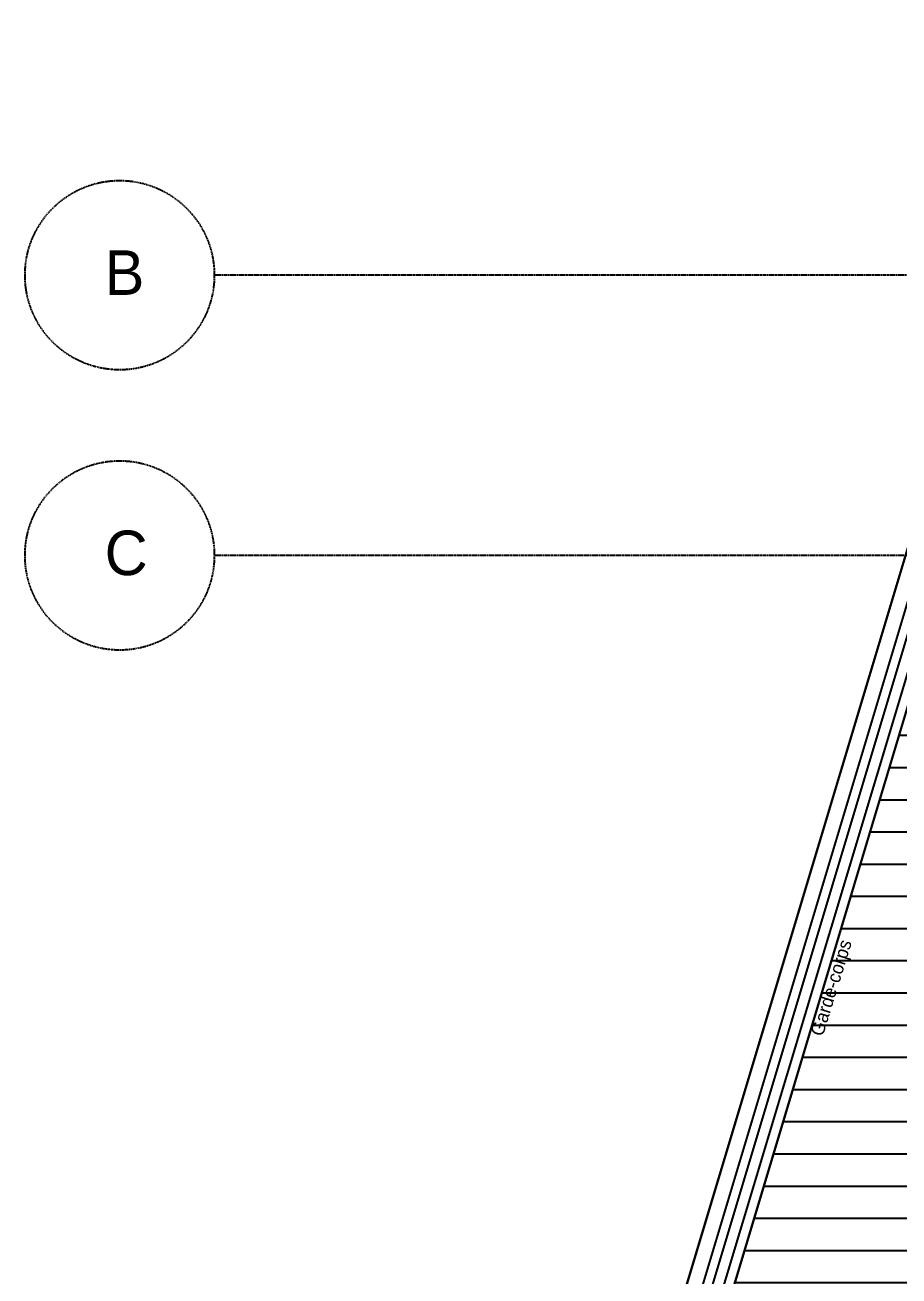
# Model space of a CAD drawing. Extents: x -2932 to 12371, y 2178 to 6224.
# Drawn here: x 2861 to 3323, y 3763 to 4424 of the extents above; entities that cross this region are included whole.
import ezdxf

# ---------------------------------------------------------------- set-up
doc = ezdxf.new("R2010")
doc.units = 0
doc.linetypes.add('Style de ligne -1', pattern=[0.41664, 0.20828, -0.20836])
for name, color, linetype in [('B amÈnagement intÈrieur_Hatch', 252, 'Continuous'), ('B aménagement intérieur', 252, 'Continuous'), ('B Général', 252, 'Continuous'), ('C ANNOTATIONS-axes horizontaux', 252, 'Style de ligne -1')]:
    doc.layers.add(name, color=color, linetype=linetype)
doc.layers.add('prlm-ZEROPLOT', color=254, linetype='Continuous', plot=False)
doc.styles.add('Eurostile', font='')
doc.styles.get('Eurostile').set_extended_font_data('Eurostile')

msp = doc.modelspace()

# ---------------------------------------------------------------- hatches: boundary and pattern name
at = {"layer": 'B amÈnagement intÈrieur_Hatch', "linetype": 'Continuous'}
h = msp.add_hatch(dxfattribs=at)
h.set_pattern_fill('H_BARDAGE V 150', color=256, angle=90, style=0, pattern_type=2)
h.set_pattern_definition([(180, (3342.975, 3912.389), (1e-15, 17), [])])
h.paths.add_polyline_path([(3173.03, 3550.389), (3512.92, 3550.389), (3512.92, 4282.389), (3392.761, 4282.389)])

# ---------------------------------------------------------------- linework, layer by layer
at = {"layer": 'B aménagement intérieur', "linetype": 'Continuous', "flags": 128}
msp.add_lwpolyline([(3173.03, 3550.389), (3512.92, 3550.389), (3512.92, 4282.389), (3392.761, 4282.389)], close=True, dxfattribs=at)
at = {"layer": 'B Général', "linetype": 'Continuous'}
msp.add_line((3333.906, 4169.798), (3147.972, 3550.389), dxfattribs=at)
at = {"layer": 'B Général', "linetype": 'Continuous', "flags": 128}
for points in [[(3156.325, 3550.389), (3173.03, 3550.389), (3435.12, 4423.5), (3418.414, 4423.5)], [(3163.046, 3555.389), (3169.311, 3555.389), (3428.398, 4418.5), (3422.134, 4418.5)]]:
    msp.add_lwpolyline(points, close=True, dxfattribs=at)
at = {"layer": 'C ANNOTATIONS-axes horizontaux'}
for p, q in [((12370.813, 4291.389), (2960.813, 4291.389)), ((12370.813, 4143.389), (2960.813, 4143.389))]:
    msp.add_line(p, q, dxfattribs=at)
for centre in [(2910.813, 4291.389), (2910.813, 4143.389)]:
    msp.add_circle(centre, 50, dxfattribs=at)
at = {"layer": 'prlm-ZEROPLOT'}
msp.add_lwpolyline([(3147.972, 3550.389), (3333.483, 4168.389), (3512.92, 4168.613), (3512.92, 3550.389)], close=True, dxfattribs=at)

# ---------------------------------------------------------------- texts
at = {"layer": 'B Général', "insert": (3275.48, 3891.114), "char_height": 7.059, "attachment_point": 1, "rotation": 72.841566, "line_spacing_factor": 0.894142, "style": 'Eurostile'}
msp.add_mtext('Garde-corps', dxfattribs=at)
at = {"layer": 'C ANNOTATIONS-axes horizontaux', "char_height": 23.53, "attachment_point": 1, "line_spacing_factor": 0.894142, "style": 'Eurostile'}
for s, insert in [('B', (2902.894, 4304.512)), ('C', (2902.894, 4156.512))]:
    msp.add_mtext(s, dxfattribs=dict(at, insert=insert))

doc.saveas('drawing.dxf')
